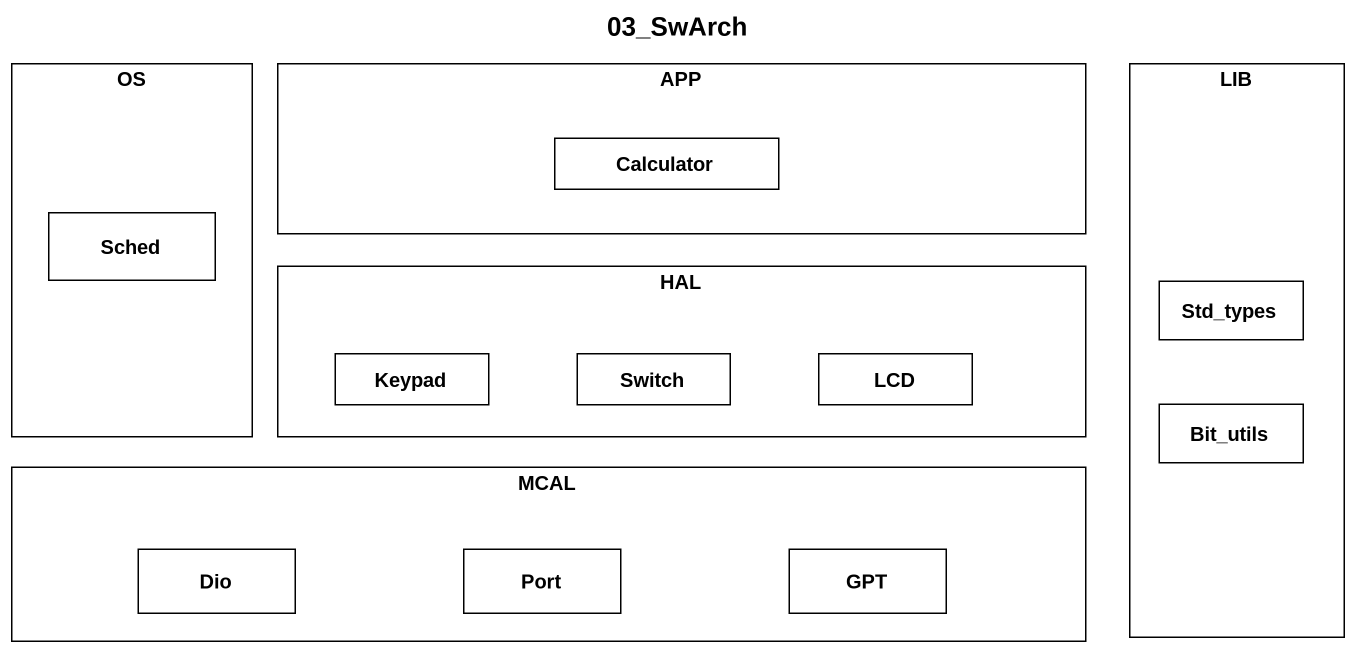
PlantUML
@startuml
title 03_SwArch
hide circle
hide empty members
rectangle OS {
  class Sched
}
rectangle APP {
  class Calculator
}
rectangle LIB {
  class Std_types
  class Bit_utils
}
rectangle HAL {
  class Keypad
  class Switch
  class LCD
}
rectangle MCAL {
  class Dio
  class "Port" as Port_
  class GPT
}
@enduml
